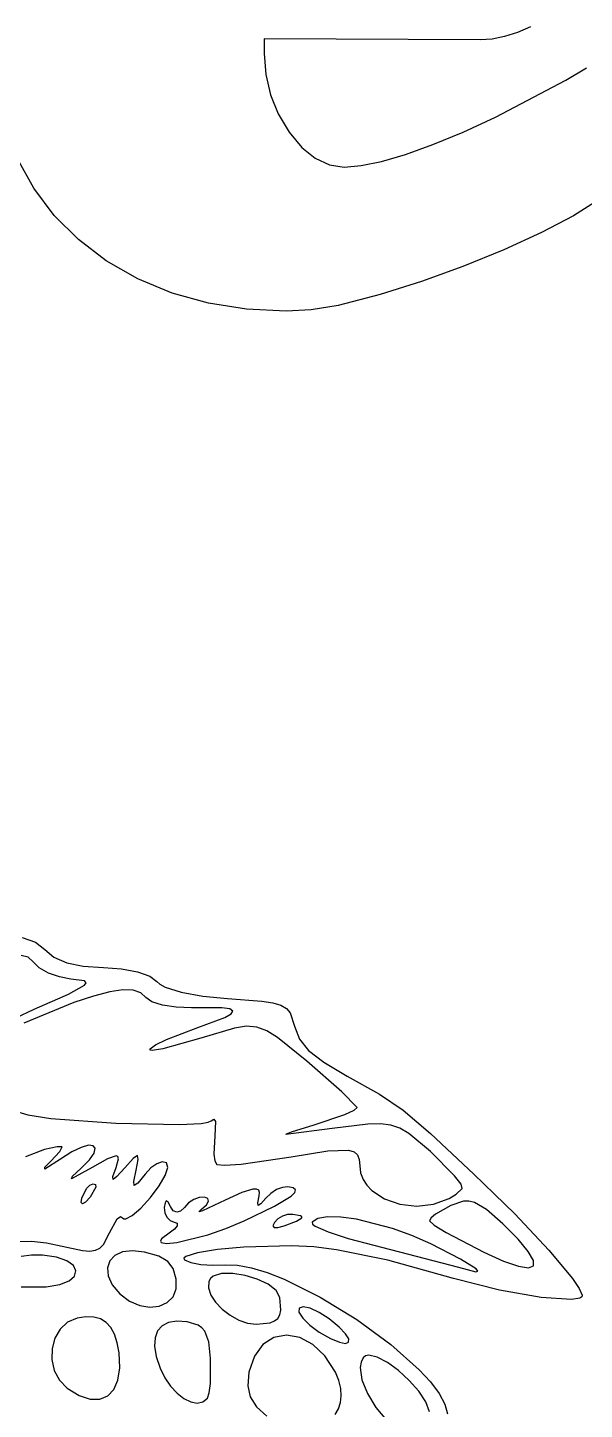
# Model space of a CAD drawing. Extents: x 9 to 1857, y 16 to 982.
# Drawn here: x 430.1 to 495, y 607.8 to 768.8 of the extents above; entities that cross this region are included whole.
import ezdxf

# ---------------------------------------------------------------- set-up
doc = ezdxf.new("R2010")
doc.units = 0

msp = doc.modelspace()

# ---------------------------------------------------------------- linework, layer by layer
at = {"layer": 'Layer 1'}
for p, q in [((487.144303, 768.201197), (485.662918, 767.727499)), ((488.66014, 768.864375), (487.144303, 768.201197)), ((482.804, 767.349), (457.6549, 767.486795)), ((457.6549, 767.486795), (457.655, 765.764)), ((484.215983, 767.44328), (482.8035, 767.34854)), ((482.8035, 767.34854), (482.804, 767.349)), ((485.662918, 767.727499), (484.215983, 767.44328)), ((457.655, 765.764), (457.835867, 763.305067)), ((457.835867, 763.305067), (458.37847, 760.9581)), ((492.79494, 762.6634), (495.20651, 764.11035)), ((484.57841, 758.339827), (492.79494, 762.6634)), ((458.37847, 760.9581), (459.282807, 758.723097)), ((459.282807, 758.723097), (460.54888, 756.60006)), ((480.818955, 756.604362), (484.57841, 758.339827)), ((460.54888, 756.60006), (462.034576, 754.821531)), ((474.113934, 754.007621), (477.29204, 755.15311)), ((477.29204, 755.15311), (480.818955, 756.604362)), ((430.783431, 750.054409), (428.914475, 753.490885)), ((462.034576, 754.821531), (463.597785, 753.551152)), ((463.597785, 753.551152), (465.238506, 752.788926)), ((471.332015, 753.189415), (474.113934, 754.007621)), ((465.238506, 752.788926), (466.95674, 752.53485)), ((466.95674, 752.53485), (468.946284, 752.698491)), ((468.946284, 752.698491), (471.332015, 753.189415)), ((433.169146, 746.889218), (430.783431, 750.054409)), ((496.683592, 748.740932), (493.673456, 746.867668)), ((435.985501, 744.077154), (433.169146, 746.889218)), ((493.673456, 746.867668), (489.965692, 744.916887)), ((439.232496, 741.618218), (435.985501, 744.077154)), ((489.965692, 744.916887), (485.560301, 742.88859)), ((485.560301, 742.88859), (480.788851, 740.9335)), ((442.910131, 739.512409), (439.232496, 741.618218)), ((480.788851, 740.9335), (475.982951, 739.20234)), ((446.936563, 737.854459), (442.910131, 739.512409)), ((475.982951, 739.20234), (471.142601, 737.69511)), ((451.161091, 736.670209), (446.936563, 737.854459)), ((471.142601, 737.69511), (466.267801, 736.41181)), ((455.583713, 735.959659), (451.161091, 736.670209)), ((460.204431, 735.722809), (455.583713, 735.959659)), ((463.098313, 735.895059), (460.204431, 735.722809)), ((466.267801, 736.41181), (463.098313, 735.895059)), ((429.430995, 662.773815), (430.995613, 662.201212)), ((430.995613, 662.201212), (432.07165, 661.34991)), ((430.155784, 660.450084), (429.335636, 660.65068)), ((430.72559, 659.9117), (430.155784, 660.450084)), ((432.07165, 661.34991), (433.133978, 660.451202)), ((433.133978, 660.451202), (434.62685, 659.804144)), ((431.4272, 659.221206), (430.72559, 659.9117)), ((432.491076, 658.616191), (431.4272, 659.221206)), ((433.772769, 658.16189), (432.491076, 658.616191)), ((434.62685, 659.804144), (436.557309, 659.406586)), ((436.557309, 659.406586), (438.9324, 659.25638)), ((438.9324, 659.25638), (441.022362, 659.111683)), ((441.022362, 659.111683), (442.890145, 658.757761)), ((442.890145, 658.757761), (444.331936, 658.247819)), ((435.12783, 657.92354), (433.772769, 658.16189)), ((434.85317, 656.175504), (436.701858, 657.191962)), ((436.692612, 657.691562), (435.12783, 657.92354)), ((436.910576, 657.490793), (436.692612, 657.691562)), ((436.701858, 657.191962), (436.910576, 657.490793)), ((444.331936, 658.247819), (445.14392, 657.63506)), ((445.14392, 657.63506), (445.499538, 657.30897)), ((445.499538, 657.30897), (446.111119, 656.989566)), ((446.111119, 656.989566), (447.974415, 656.401713)), ((430.84415, 654.39295), (434.85317, 656.175504)), ((437.741154, 655.941661), (435.454595, 655.167621)), ((439.642339, 656.439351), (437.741154, 655.941661)), ((441.181496, 656.665603), (439.642339, 656.439351)), ((442.381973, 656.62533), (441.181496, 656.665603)), ((443.267116, 656.323445), (442.381973, 656.62533)), ((443.86027, 655.76486), (443.267116, 656.323445)), ((444.555705, 655.254551), (443.86027, 655.76486)), ((447.974415, 656.401713), (450.478293, 655.933301)), ((450.478293, 655.933301), (453.36724, 655.64613)), ((453.36724, 655.64613), (457.357574, 655.346129)), ((457.357574, 655.346129), (458.655268, 655.147951)), ((425.345621, 651.838224), (430.84415, 654.39295)), ((435.454595, 655.167621), (429.63197, 652.77084)), ((445.788031, 654.861054), (444.555705, 655.254551)), ((447.383127, 654.62324), (445.788031, 654.861054)), ((449.16687, 654.57998), (447.383127, 654.62324)), ((452.696733, 654.572109), (449.16687, 654.57998)), ((453.623666, 654.430669), (452.696733, 654.572109)), ((453.060821, 653.430158), (453.805016, 653.861875)), ((453.992863, 654.194651), (453.623666, 654.430669)), ((453.805016, 653.861875), (453.992863, 654.194651)), ((458.655268, 655.147951), (459.588737, 654.8763)), ((459.588737, 654.8763), (460.23355, 654.500161)), ((460.23355, 654.500161), (460.665272, 653.988518)), ((460.665272, 653.988518), (461.19172, 652.43466)), ((446.25427, 650.879505), (449.90617, 652.26118)), ((449.90617, 652.26118), (453.060821, 653.430158)), ((454.18409, 652.209252), (450.2782, 651.03471)), ((455.570272, 652.413628), (454.18409, 652.209252)), ((456.771418, 652.320736), (455.570272, 652.413628)), ((457.932129, 651.899073), (456.771418, 652.320736)), ((461.19172, 652.43466), (461.746659, 650.921176)), ((444.990632, 650.252405), (446.25427, 650.879505)), ((450.2782, 651.03471), (445.812426, 649.772976)), ((459.197012, 651.117135), (457.932129, 651.899073)), ((462.6177, 648.34642), (459.197012, 651.117135)), ((461.746659, 650.921176), (462.796029, 649.597295)), ((444.34516, 649.7765), (444.990632, 650.252405)), ((444.345695, 649.638941), (444.34516, 649.7765)), ((444.60664, 649.59594), (444.345695, 649.638941)), ((445.812426, 649.772976), (444.60664, 649.59594)), ((462.796029, 649.597295), (464.578132, 648.237122)), ((466.707084, 644.76482), (462.6177, 648.34642)), ((464.578132, 648.237122), (467.33127, 646.61476)), ((467.33127, 646.61476), (471.092031, 644.496922)), ((468.48073, 642.96582), (466.707084, 644.76482)), ((471.092031, 644.496922), (473.842641, 642.631406)), ((428.67343, 642.51977), (430.083556, 642.082706)), ((467.059036, 642.146945), (468.123577, 642.6407)), ((468.123577, 642.6407), (468.48073, 642.96582)), ((473.842641, 642.631406), (477.02109, 639.904367)), ((430.083556, 642.082706), (432.797023, 641.686871)), ((432.797023, 641.686871), (440.35076, 641.10631)), ((440.35076, 641.10631), (447.768207, 640.952926)), ((447.768207, 640.952926), (450.311311, 641.091063)), ((450.311311, 641.091063), (451.096419, 641.223401)), ((451.096419, 641.223401), (451.48293, 641.40156)), ((451.48293, 641.40156), (451.780751, 641.582226)), ((451.780751, 641.582226), (451.954844, 641.311346)), ((451.954844, 641.311346), (451.87973, 639.64545)), ((460.819237, 640.115595), (463.46598, 640.92181)), ((463.46598, 640.92181), (467.059036, 642.146945)), ((469.732858, 641.01889), (465.56832, 640.48796)), ((471.189808, 641.054325), (469.732858, 641.01889)), ((472.3896, 640.899034), (471.189808, 641.054325)), ((473.452026, 640.524986), (472.3896, 640.899034)), ((451.87973, 639.64545), (451.762263, 637.520827)), ((465.56832, 640.48796), (460.18212, 639.796271)), ((460.18212, 639.796271), (460.239607, 639.897108)), ((460.239607, 639.897108), (460.819237, 640.115595)), ((474.496877, 639.904151), (473.452026, 640.524986)), ((477.01302, 637.81), (474.496877, 639.904151)), ((477.02109, 639.904367), (482.06537, 635.20196)), ((432.02657, 638.03826), (429.830203, 637.193351)), ((433.522548, 638.381587), (432.02657, 638.03826)), ((432.76599, 636.71445), (433.830495, 637.830259)), ((434.103269, 638.349112), (433.522548, 638.381587)), ((433.830495, 637.830259), (434.103269, 638.349112)), ((435.217613, 637.774436), (433.89319, 636.92569)), ((436.323206, 638.309278), (435.217613, 637.774436)), ((437.172873, 638.546813), (436.323206, 638.309278)), ((437.729516, 638.503642), (437.172873, 638.546813)), ((437.270327, 636.855895), (437.815341, 637.641584)), ((437.956038, 638.196366), (437.729516, 638.503642)), ((437.815341, 637.641584), (437.956038, 638.196366)), ((460.7848, 637.20364), (465.052024, 637.888263)), ((465.052024, 637.888263), (467.450366, 637.990425)), ((467.450366, 637.990425), (468.115227, 637.801576)), ((468.115227, 637.801576), (468.512691, 637.441302)), ((477.01318, 637.80953), (477.01302, 637.81)), ((479.835811, 634.997282), (477.01318, 637.80953)), ((433.89319, 636.92569), (432.068649, 635.777326)), ((432.068649, 635.777326), (432.100687, 635.984941)), ((432.100687, 635.984941), (432.76599, 636.71445)), ((436.2839, 635.8559), (437.270327, 636.855895)), ((439.400746, 636.975404), (437.58175, 635.9411)), ((440.383079, 637.323076), (439.400746, 636.975404)), ((440.016049, 634.918987), (440.37898, 635.9627)), ((440.37898, 635.9627), (440.664055, 636.98516)), ((440.60278, 637.239752), (440.383079, 637.323076)), ((440.664055, 636.98516), (440.60278, 637.239752)), ((442.378746, 637.00925), (441.38716, 635.9139)), ((442.866225, 637.340772), (442.378746, 637.00925)), ((442.71383, 635.62993), (442.945839, 636.887866)), ((442.945839, 636.887866), (442.866225, 637.340772)), ((445.140791, 636.396836), (444.444192, 635.915685)), ((445.771985, 636.603392), (445.140791, 636.396836)), ((446.256, 636.493), (445.771985, 636.603392)), ((446.087158, 635.024307), (446.395122, 635.96232)), ((446.25603, 636.49308), (446.256, 636.493)), ((446.395122, 635.96232), (446.25603, 636.49308)), ((451.762263, 637.520827), (451.890513, 636.753404)), ((451.890513, 636.753404), (452.13237, 636.32772)), ((452.13237, 636.32772), (453.037018, 636.232945)), ((453.037018, 636.232945), (454.96991, 636.3665)), ((454.96991, 636.3665), (460.7848, 637.20364)), ((468.512691, 637.441302), (468.709366, 636.901001)), ((468.709366, 636.901001), (468.77186, 636.17207)), ((468.77186, 636.17207), (468.883646, 635.341555)), ((437.58175, 635.9411), (435.190241, 634.642239)), ((435.190241, 634.642239), (435.32206, 634.936358)), ((435.32206, 634.936358), (436.2839, 635.8559)), ((440.027703, 634.56466), (440.016049, 634.918987)), ((440.467039, 634.897153), (440.027703, 634.56466)), ((441.38716, 635.9139), (440.467039, 634.897153)), ((442.461661, 634.330004), (442.71383, 635.62993)), ((443.76396, 635.20229), (442.901799, 634.150774)), ((444.444192, 635.915685), (443.76396, 635.20229)), ((445.393802, 633.811499), (446.087158, 635.024307)), ((468.883646, 635.341555), (469.16942, 634.57975)), ((469.16942, 634.57975), (469.610041, 633.890914)), ((480.581046, 634.018986), (479.835811, 634.997282)), ((482.06537, 635.20196), (486.837857, 630.544997)), ((436.38067, 632.39229), (436.931216, 633.522642)), ((436.931216, 633.522642), (437.321844, 633.893909)), ((437.321844, 633.893909), (437.73032, 634.06282)), ((438.023264, 633.656746), (437.3568, 632.51217)), ((437.73032, 634.06282), (438.002847, 633.977535)), ((438.002847, 633.977535), (438.023264, 633.656746)), ((442.496009, 633.848482), (442.461661, 634.330004)), ((442.901799, 634.150774), (442.496009, 633.848482)), ((444.37672, 632.45635), (445.393802, 633.811499)), ((455.031658, 633.056965), (453.08181, 632.13794)), ((456.329561, 633.450304), (455.031658, 633.056965)), ((456.741722, 633.450873), (456.329561, 633.450304)), ((457.000122, 633.321259), (456.741722, 633.450873)), ((457.107836, 633.061873), (457.000122, 633.321259)), ((457.06794, 632.67313), (457.107836, 633.061873)), ((458.404421, 632.943241), (457.83119, 632.38501)), ((459.078414, 633.378518), (458.404421, 632.943241)), ((459.769122, 633.647463), (459.078414, 633.378518)), ((460.3925, 633.7067), (459.769122, 633.647463)), ((461.010555, 633.581293), (460.3925, 633.7067)), ((460.3925, 633.7067), (460.3925, 633.7067)), ((460.79994, 632.636036), (461.225249, 633.05452)), ((461.291796, 633.366753), (461.010555, 633.581293)), ((461.225249, 633.05452), (461.291796, 633.366753)), ((469.610041, 633.890914), (470.186367, 633.279306)), ((470.186367, 633.279306), (471.669573, 632.304804)), ((479.202458, 632.3476), (480.008251, 632.866555)), ((480.008251, 632.866555), (480.72006, 633.51384)), ((480.72006, 633.51384), (480.581046, 634.018986)), ((436.322019, 631.870664), (436.38064, 632.39232)), ((436.475945, 631.718077), (436.322019, 631.870664)), ((436.38064, 632.39232), (436.38067, 632.39229)), ((436.826258, 631.932575), (436.475945, 631.718077)), ((437.3568, 632.51217), (436.826258, 631.932575)), ((442.266908, 630.380325), (443.252359, 631.233342)), ((443.252359, 631.233342), (444.37672, 632.45635)), ((446.085259, 631.860826), (446.00456, 631.30449)), ((446.00456, 631.30449), (446.068127, 630.687297)), ((446.236756, 632.065344), (446.085259, 631.860826)), ((446.450596, 631.916745), (446.236756, 632.065344)), ((446.71832, 631.41373), (446.450596, 631.916745)), ((447.043389, 630.927091), (446.71832, 631.41373)), ((448.33894, 631.31135), (447.890408, 630.873582)), ((448.832484, 631.824461), (448.33894, 631.31135)), ((449.438874, 632.223038), (448.832484, 631.824461)), ((450.081209, 632.46747), (449.438874, 632.223038)), ((450.68259, 632.51815), (450.081209, 632.46747)), ((450.34401, 631.1108), (450.915551, 631.626178)), ((453.08181, 632.13794), (450.453311, 630.891354)), ((451.093461, 632.365635), (450.68259, 632.51815)), ((450.915551, 631.626178), (451.168241, 632.056384)), ((451.168241, 632.056384), (451.093461, 632.365635)), ((455.29162, 629.72842), (458.829144, 631.446081)), ((456.899916, 631.857024), (457.06794, 632.67313)), ((456.949979, 631.544946), (456.899916, 631.857024)), ((457.249834, 631.724931), (456.949979, 631.544946)), ((457.83119, 632.38501), (457.249834, 631.724931)), ((458.829144, 631.446081), (460.79994, 632.636036)), ((471.669573, 632.304804), (473.465912, 631.690315)), ((473.465912, 631.690315), (475.422257, 631.469906)), ((475.422257, 631.469906), (477.385482, 631.677644)), ((477.385482, 631.677644), (479.202458, 632.3476)), ((479.39342, 631.54856), (477.600971, 630.536701)), ((480.853632, 632.02396), (479.39342, 631.54856)), ((481.498602, 632.043215), (480.853632, 632.02396)), ((482.139277, 631.898171), (481.498602, 632.043215)), ((483.565139, 631.059186), (482.139277, 631.898171)), ((439.62805, 628.35818), (440.516681, 629.992119)), ((440.516681, 629.992119), (440.885464, 630.263155)), ((440.885464, 630.263155), (441.13784, 630.09428)), ((441.13784, 630.09428), (441.281666, 629.964072)), ((441.281666, 629.964072), (441.526642, 629.974802)), ((441.526642, 629.974802), (442.266908, 630.380325)), ((446.068127, 630.687297), (446.308274, 630.16176)), ((446.308274, 630.16176), (446.686891, 629.783538)), ((446.686891, 629.783538), (447.16587, 629.60829)), ((447.446321, 630.746269), (447.043389, 630.927091)), ((447.16587, 629.60829), (447.514236, 629.466715)), ((447.890408, 630.873582), (447.446321, 630.746269)), ((450.038844, 630.800972), (450.34401, 631.1108)), ((450.453311, 630.891354), (450.038844, 630.800972)), ((453.162135, 628.835309), (455.29162, 629.72842)), ((458.82506, 629.56377), (458.644118, 629.168084)), ((459.234387, 629.972875), (458.82506, 629.56377)), ((459.774155, 630.286033), (459.234387, 629.972875)), ((460.374171, 630.472466), (459.774155, 630.286033)), ((459.9667, 629.15068), (461.397236, 629.698376)), ((460.96424, 630.5014), (460.374171, 630.472466)), ((461.867236, 630.33478), (460.96424, 630.5014)), ((460.96424, 630.5014), (460.96424, 630.5014)), ((461.397236, 629.698376), (462.021157, 630.080091)), ((462.039629, 630.220879), (461.867236, 630.33478)), ((462.021157, 630.080091), (462.039629, 630.220879)), ((463.897619, 630.018504), (463.21722, 629.57422)), ((463.21722, 629.57422), (463.253439, 629.369489)), ((465.039622, 630.216364), (463.897619, 630.018504)), ((466.56265, 630.182476), (465.039622, 630.216364)), ((468.386125, 629.931516), (466.56265, 630.182476)), ((472.612101, 628.83709), (468.386125, 629.931516)), ((477.082756, 630.077092), (476.92456, 629.72801)), ((476.92456, 629.72801), (477.459741, 629.234991)), ((477.600971, 630.536701), (477.082756, 630.077092)), ((485.446, 629.395), (483.565139, 631.059186)), ((486.837857, 630.544997), (490.803222, 626.340593)), ((438.913035, 626.972181), (439.62805, 628.35818)), ((446.57708, 628.32629), (445.681325, 627.631679)), ((447.202098, 628.787078), (446.57708, 628.32629)), ((447.520398, 629.180099), (447.202098, 628.787078)), ((447.476932, 627.212816), (451.059867, 628.103859)), ((447.514236, 629.466715), (447.520398, 629.180099)), ((451.059867, 628.103859), (453.162135, 628.835309)), ((458.644118, 629.168084), (458.788196, 628.962215)), ((458.788196, 628.962215), (459.236117, 628.953851)), ((459.236117, 628.953851), (459.9667, 629.15068)), ((463.253439, 629.369489), (463.595971, 629.105969)), ((463.595971, 629.105969), (465.081678, 628.446377)), ((465.081678, 628.446377), (467.437748, 627.683072)), ((474.853444, 628.022977), (472.612101, 628.83709)), ((477.07292, 627.0505), (474.853444, 628.022977)), ((477.459741, 629.234991), (478.829419, 628.383461)), ((478.829419, 628.383461), (483.24296, 626.08324)), ((487.22901, 627.593141), (485.446, 629.395)), ((485.446, 629.395), (485.446, 629.395)), ((429.113845, 627.330975), (430.543071, 627.370344)), ((430.543071, 627.370344), (432.274985, 627.193711)), ((432.274985, 627.193711), (434.11491, 626.80953)), ((434.11491, 626.80953), (436.471829, 626.286443)), ((437.307079, 626.224779), (437.966083, 626.311131)), ((437.966083, 626.311131), (438.488261, 626.556574)), ((438.488261, 626.556574), (438.913035, 626.972181)), ((445.681325, 627.631679), (445.55581, 627.395222)), ((445.55581, 627.395222), (445.622706, 627.229043)), ((445.622706, 627.229043), (446.266238, 627.096661)), ((446.266238, 627.096661), (447.476932, 627.212816)), ((452.198071, 626.38736), (449.873279, 626.012495)), ((455.26257, 626.67849), (452.198071, 626.38736)), ((460.81462, 626.83898), (455.26257, 626.67849)), ((463.418968, 626.697927), (460.81462, 626.83898)), ((466.074545, 626.384661), (463.418968, 626.697927)), ((472.036432, 625.167459), (466.074545, 626.384661)), ((467.437748, 627.683072), (470.42759, 626.90368)), ((470.42759, 626.90368), (480.30492, 624.36291)), ((480.527946, 625.293504), (477.07289, 627.0505)), ((477.07289, 627.0505), (477.07292, 627.0505)), ((488.41406, 626.173019), (487.22901, 627.593141)), ((490.803222, 626.340593), (493.558137, 623.039222)), ((430.510588, 625.763441), (429.325254, 625.587626)), ((431.82409, 625.75601), (430.510588, 625.763441)), ((433.459872, 625.50029), (431.82409, 625.75601)), ((431.82409, 625.75601), (431.82409, 625.75601)), ((434.656238, 625.070942), (433.459872, 625.50029)), ((435.406707, 624.525173), (434.656238, 625.070942)), ((436.471829, 626.286443), (437.307079, 626.224779)), ((439.644354, 625.080359), (439.379987, 624.266987)), ((440.236159, 625.71634), (439.644354, 625.080359)), ((441.127582, 626.127837), (440.236159, 625.71634)), ((442.290803, 626.267755), (441.127582, 626.127837)), ((443.698, 626.089), (442.290803, 626.267755)), ((445.347865, 625.610072), (443.698, 626.089)), ((443.698, 626.089), (443.698, 626.089)), ((446.411756, 625.015745), (445.347865, 625.610072)), ((447.041414, 624.177676), (446.411756, 625.015745)), ((448.51501, 625.602245), (448.269202, 625.39896)), ((448.269202, 625.39896), (448.35008, 625.20496)), ((448.35008, 625.20496), (449.107875, 624.877863)), ((449.873279, 626.012495), (448.51501, 625.602245)), ((449.107875, 624.877863), (450.262002, 624.658716)), ((479.69437, 623.0393), (472.036432, 625.167459)), ((482.32522, 624.171005), (480.527946, 625.293504)), ((483.24296, 626.08324), (485.542261, 625.057511)), ((485.542261, 625.057511), (487.273148, 624.457928)), ((489.006075, 625.142035), (488.41406, 626.173019)), ((489.009979, 624.507591), (489.006075, 625.142035)), ((434.917916, 622.761372), (435.544028, 623.313183)), ((435.704797, 623.920185), (435.406707, 624.525173)), ((435.544028, 623.313183), (435.704797, 623.920185)), ((439.379987, 624.266987), (439.470879, 623.323318)), ((439.470879, 623.323318), (439.94485, 622.296448)), ((447.38858, 622.96752), (447.041414, 624.177676)), ((450.262002, 624.658716), (451.655563, 624.566681)), ((451.699274, 623.296594), (451.369718, 623.034227)), ((451.655563, 624.566681), (453.13166, 624.62092)), ((452.684685, 623.592306), (451.699274, 623.296594)), ((453.973999, 623.612244), (452.684685, 623.592306)), ((453.13166, 624.62092), (454.540129, 624.5892)), ((455.409823, 623.391918), (453.973999, 623.612244)), ((454.540129, 624.5892), (456.180311, 624.280219)), ((456.834763, 622.966837), (455.409823, 623.391918)), ((456.180311, 624.280219), (458.008478, 623.723321)), ((458.008478, 623.723321), (459.980901, 622.947846)), ((480.30492, 624.36291), (482.304337, 623.816356)), ((482.304337, 623.816356), (482.552072, 623.889364)), ((482.552072, 623.889364), (482.32522, 624.171005)), ((487.273148, 624.457928), (488.430695, 624.277088)), ((488.430695, 624.277088), (489.009979, 624.507591)), ((429.32272, 622.060176), (432.24374, 622.05214)), ((432.24374, 622.05214), (433.819981, 622.321957)), ((433.819981, 622.321957), (434.917916, 622.761372)), ((439.94485, 622.296448), (440.82972, 621.23347)), ((447.018545, 620.88784), (447.396133, 621.813438)), ((447.396133, 621.813438), (447.38858, 622.96752)), ((451.17516, 622.6896), (451.137983, 621.92863)), ((451.137983, 621.92863), (451.428301, 621.09977)), ((451.369718, 623.034227), (451.17516, 622.6896)), ((458.091427, 622.37251), (456.834763, 622.966837)), ((459.02242, 621.644448), (458.091427, 622.37251)), ((459.47035, 620.81816), (459.02242, 621.644448)), ((459.980901, 622.947846), (464.183598, 620.858536)), ((485.05541, 621.673989), (479.69437, 623.0393)), ((489.93246, 620.817735), (485.05541, 621.673989)), ((493.558137, 623.039222), (494.355634, 621.867948)), ((494.355634, 621.867948), (494.69927, 621.09136)), ((440.82972, 621.23347), (441.956403, 620.375269)), ((441.956403, 620.375269), (443.14416, 619.863523)), ((443.14416, 619.863523), (444.318622, 619.678568)), ((445.40542, 619.800744), (446.330184, 620.210388)), ((446.330184, 620.210388), (447.018545, 620.88784)), ((451.428301, 621.09977), (451.9868, 620.256424)), ((451.9868, 620.256424), (452.75417, 619.451996)), ((459.592198, 619.320628), (459.47035, 620.81816)), ((459.47035, 620.81816), (459.47035, 620.81816)), ((464.183598, 620.858536), (468.438569, 618.247026)), ((493.44169, 620.585278), (489.93246, 620.817735)), ((494.407176, 620.738831), (493.44169, 620.585278)), ((494.644302, 620.889327), (494.407176, 620.738831)), ((494.69927, 621.09136), (494.644302, 620.889327)), ((435.8331, 618.40441), (434.714887, 617.933927)), ((436.871044, 618.556008), (435.8331, 618.40441)), ((437.780036, 618.526291), (436.871044, 618.556008)), ((438.563879, 618.312127), (437.780036, 618.526291)), ((439.226377, 617.910385), (438.563879, 618.312127)), ((444.318622, 619.678568), (445.40542, 619.800744)), ((452.75417, 619.451996), (453.671097, 618.739892)), ((453.671097, 618.739892), (454.678269, 618.173517)), ((458.860557, 618.077954), (459.243333, 618.377699)), ((459.243333, 618.377699), (459.482969, 618.787089)), ((459.482969, 618.787089), (459.592198, 619.320628)), ((461.70699, 619.57161), (461.695068, 619.084855)), ((461.695068, 619.084855), (462.134435, 618.398401)), ((462.179858, 619.740973), (461.70699, 619.57161)), ((462.134435, 618.398401), (462.947933, 617.603477)), ((462.995551, 619.563238), (462.179858, 619.740973)), ((464.039547, 619.079161), (462.995551, 619.563238)), ((465.19732, 618.3295), (464.039547, 619.079161)), ((466.373344, 617.374328), (465.19732, 618.3295)), ((465.19732, 618.3295), (465.19732, 618.3295)), ((468.438569, 618.247026), (472.395983, 615.348053)), ((433.850726, 617.125246), (433.25314, 616.0688)), ((434.714887, 617.933927), (433.850726, 617.125246)), ((439.771335, 617.317933), (439.226377, 617.910385)), ((440.202555, 616.531639), (439.771335, 617.317933)), ((445.214608, 616.931619), (444.920507, 616.125333)), ((445.742465, 617.529987), (445.214608, 616.931619)), ((446.497451, 617.909111), (445.742465, 617.529987)), ((447.472935, 618.057661), (446.497451, 617.909111)), ((448.66229, 617.96431), (447.472935, 618.057661)), ((449.93317, 617.592998), (448.66229, 617.96431)), ((450.386111, 617.290402), (449.93317, 617.592998)), ((450.736566, 616.880093), (450.386111, 617.290402)), ((451.187562, 615.647066), (450.736566, 616.880093)), ((454.678269, 618.173517), (455.716374, 617.806274)), ((455.716374, 617.806274), (456.7261, 617.69157)), ((456.7261, 617.69157), (458.321913, 617.873353)), ((458.321913, 617.873353), (458.860557, 618.077954)), ((462.947933, 617.603477), (464.0584, 616.79131)), ((464.0584, 616.79131), (465.377064, 616.028784)), ((467.132088, 616.582298), (466.373344, 617.374328)), ((433.25314, 616.0688), (432.93465, 614.855028)), ((440.523842, 615.548372), (440.202555, 616.531639)), ((440.739, 614.365), (440.523842, 615.548372)), ((444.920507, 616.125333), (444.866793, 615.122457)), ((444.866793, 615.122457), (445.060094, 613.93432)), ((451.40124, 613.71539), (451.187562, 615.647066)), ((457.500885, 615.332747), (456.500102, 613.987008)), ((458.778439, 616.140915), (457.500885, 615.332747)), ((460.236338, 616.41141), (458.778439, 616.140915)), ((461.778153, 616.144129), (460.236338, 616.41141)), ((463.307457, 615.338968), (461.778153, 616.144129)), ((464.727822, 613.995826), (463.307457, 615.338968)), ((465.377064, 616.028784), (466.40024, 615.593887)), ((466.40024, 615.593887), (467.107629, 615.459204)), ((467.107629, 615.459204), (467.478933, 615.597321)), ((467.493852, 615.980824), (467.132088, 616.582298)), ((467.478933, 615.597321), (467.493852, 615.980824)), ((472.395983, 615.348053), (475.706007, 612.396354)), ((432.93465, 614.855028), (432.907777, 613.574363)), ((432.907777, 613.574363), (433.185041, 612.317243)), ((440.821253, 612.625438), (440.739, 614.365)), ((440.739, 614.365), (440.739, 614.365)), ((445.060094, 613.93432), (445.50704, 612.57225)), ((451.380004, 610.777493), (451.40124, 613.71539)), ((451.40124, 613.71539), (451.40124, 613.71539)), ((456.500102, 613.987008), (455.87252, 612.1038)), ((465.94282, 612.1146), (464.727822, 613.995826)), ((469.19263, 613.79239), (468.936095, 613.280569)), ((469.461387, 614.007434), (469.19263, 613.79239)), ((469.830395, 614.082722), (469.461387, 614.007434)), ((470.807703, 613.864197), (469.830395, 614.082722)), ((472.001637, 613.237152), (470.807703, 613.864197)), ((433.185041, 612.317243), (433.778965, 611.174103)), ((440.606901, 611.196074), (440.821253, 612.625438)), ((445.50704, 612.57225), (446.055784, 611.452243)), ((455.87252, 612.1038), (455.738357, 610.536533)), ((465.94283, 612.11457), (465.94282, 612.1146)), ((466.345638, 611.145995), (465.94283, 612.11457)), ((468.936095, 613.280569), (468.832386, 612.671275)), ((468.832386, 612.671275), (469.029982, 611.234965)), ((473.289278, 612.301923), (472.001637, 613.237152)), ((474.547707, 611.158845), (473.289278, 612.301923)), ((475.706007, 612.396354), (477.008926, 610.974086)), ((433.778965, 611.174103), (434.70207, 610.23538)), ((434.70207, 610.23538), (436.092307, 609.390558)), ((440.124694, 610.096575), (440.606901, 611.196074)), ((446.055784, 611.452243), (446.731658, 610.47269)), ((446.731658, 610.47269), (447.491204, 609.661077)), ((451.237245, 609.699216), (451.380004, 610.777493)), ((455.738357, 610.536533), (456.016028, 609.221266)), ((466.568287, 610.225212), (466.345638, 611.145995)), ((466.623614, 609.360481), (466.568287, 610.225212)), ((469.029982, 611.234965), (469.678486, 609.632845)), ((475.654006, 609.908254), (474.547707, 611.158845)), ((477.008926, 610.974086), (478.01881, 609.626664)), ((436.092307, 609.390558), (437.358438, 608.973932)), ((437.358438, 608.973932), (438.471713, 608.965838)), ((438.471713, 608.965838), (439.403381, 609.346607)), ((439.403381, 609.346607), (440.124694, 610.096575)), ((447.491204, 609.661077), (448.290963, 609.044885)), ((448.290963, 609.044885), (449.087474, 608.651599)), ((449.087474, 608.651599), (449.83728, 608.508702)), ((449.83728, 608.508702), (450.496922, 608.643678)), ((450.496922, 608.643678), (451.02294, 609.08401)), ((451.02294, 609.08401), (451.237245, 609.699216)), ((456.016028, 609.221266), (456.74311, 608.065594)), ((466.524456, 608.560058), (466.623614, 609.360481)), ((469.678486, 609.632845), (470.670964, 608.014301)), ((476.485256, 608.650488), (475.654006, 609.908254)), ((476.91854, 607.48588), (476.485256, 608.650488)), ((478.01881, 609.626664), (478.691931, 608.383428)), ((456.74311, 608.065594), (457.95718, 606.97711)), ((465.914029, 607.185174), (466.283649, 607.832203)), ((466.283649, 607.832203), (466.524456, 608.560058)), ((470.670964, 608.014301), (471.900482, 606.52872)), ((478.691931, 608.383428), (478.98456, 607.27372))]:
    msp.add_line(p, q, dxfattribs=at)

doc.saveas('drawing.dxf')
